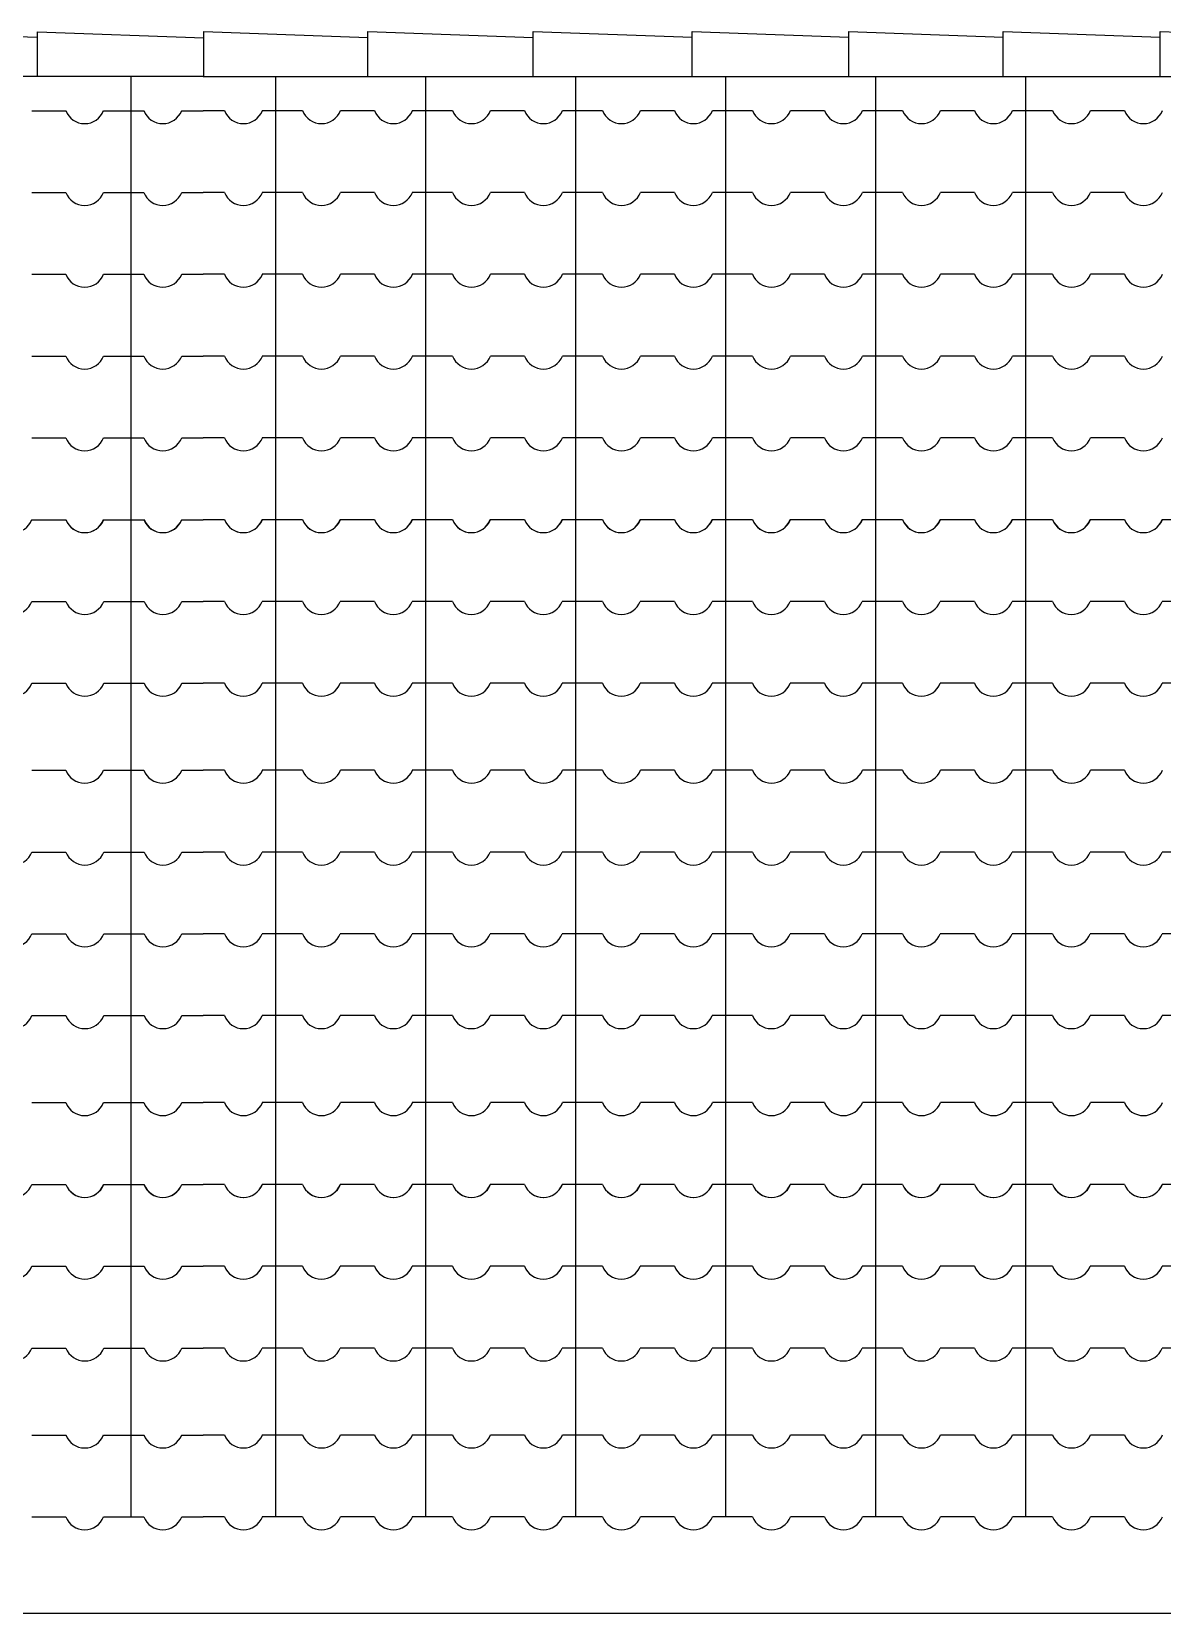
# Model space of a CAD drawing. Extents: x -29 to 75, y 16 to 65.
# Drawn here: x -11.683 to -10.025, y 55.45 to 57.77 of the extents above; entities that cross this region are included whole.
import ezdxf

# ---------------------------------------------------------------- set-up
doc = ezdxf.new("R2010")
doc.units = 0
doc.header["$MEASUREMENT"] = 0
for name, color, linetype in [('CORTE', 244, 'CONTINUOUS'), ('VISTAL', 30, 'CONTINUOUS'), ('VISTAP', 244, 'CONTINUOUS')]:
    doc.layers.add(name, color=color, linetype=linetype)

msp = doc.modelspace()

# ---------------------------------------------------------------- linework, layer by layer
at = {"layer": 'CORTE', "color": 1, "linetype": 'Continuous'}
for p, q in [((-11.5378, 57.7043), (-11.5378, 57.0544)), ((-11.3259, 57.7043), (-11.3259, 57.0544)), ((-11.1059, 57.7043), (-11.1059, 57.0544)), ((-10.8859, 57.7043), (-10.8859, 57.0544)), ((-10.6659, 57.7043), (-10.6659, 57.0544)), ((-10.4459, 57.7043), (-10.4459, 57.0544)), ((-10.2259, 57.7043), (-10.2259, 57.0544)), ((-11.6833, 57.6544), (-11.6332, 57.6544)), ((-11.5778, 57.6544), (-11.538, 57.6544)), ((-11.538, 57.6544), (-11.5187, 57.6544)), ((-11.4633, 57.6544), (-11.4318, 57.6544)), ((-11.4004, 57.6544), (-11.4318, 57.6544)), ((-11.3257, 57.6544), (-11.345, 57.6544)), ((-11.2859, 57.6544), (-11.3257, 57.6544)), ((-11.1804, 57.6544), (-11.2305, 57.6544)), ((-11.1057, 57.6544), (-11.125, 57.6544)), ((-11.0659, 57.6544), (-11.1057, 57.6544)), ((-10.9604, 57.6544), (-11.0105, 57.6544)), ((-10.8857, 57.6544), (-10.905, 57.6544)), ((-10.8459, 57.6544), (-10.8857, 57.6544)), ((-10.7404, 57.6544), (-10.7905, 57.6544)), ((-10.6657, 57.6544), (-10.685, 57.6544)), ((-10.6259, 57.6544), (-10.6657, 57.6544)), ((-10.5204, 57.6544), (-10.5705, 57.6544)), ((-10.4457, 57.6544), (-10.465, 57.6544)), ((-10.4457, 57.6544), (-10.465, 57.6544)), ((-10.4059, 57.6544), (-10.4457, 57.6544)), ((-10.4059, 57.6544), (-10.4457, 57.6544)), ((-10.3004, 57.6544), (-10.3505, 57.6544)), ((-10.2257, 57.6544), (-10.245, 57.6544)), ((-10.1859, 57.6544), (-10.2257, 57.6544)), ((-10.0804, 57.6544), (-10.1305, 57.6544)), ((-11.6833, 57.5344), (-11.6332, 57.5344)), ((-11.5778, 57.5344), (-11.538, 57.5344)), ((-11.538, 57.5344), (-11.5187, 57.5344)), ((-11.4633, 57.5344), (-11.4318, 57.5344)), ((-11.4004, 57.5344), (-11.4318, 57.5344)), ((-11.3257, 57.5344), (-11.345, 57.5344)), ((-11.2859, 57.5344), (-11.3257, 57.5344)), ((-11.1804, 57.5344), (-11.2305, 57.5344)), ((-11.1057, 57.5344), (-11.125, 57.5344)), ((-11.0659, 57.5344), (-11.1057, 57.5344)), ((-10.9604, 57.5344), (-11.0105, 57.5344)), ((-10.8857, 57.5344), (-10.905, 57.5344)), ((-10.8459, 57.5344), (-10.8857, 57.5344)), ((-10.7404, 57.5344), (-10.7905, 57.5344)), ((-10.6657, 57.5344), (-10.685, 57.5344)), ((-10.6259, 57.5344), (-10.6657, 57.5344)), ((-10.5204, 57.5344), (-10.5705, 57.5344)), ((-10.4457, 57.5344), (-10.465, 57.5344)), ((-10.4457, 57.5344), (-10.465, 57.5344)), ((-10.4059, 57.5344), (-10.4457, 57.5344)), ((-10.4059, 57.5344), (-10.4457, 57.5344)), ((-10.3004, 57.5344), (-10.3505, 57.5344)), ((-10.2257, 57.5344), (-10.245, 57.5344)), ((-10.1859, 57.5344), (-10.2257, 57.5344)), ((-10.0804, 57.5344), (-10.1305, 57.5344)), ((-11.6833, 57.4144), (-11.6332, 57.4144)), ((-11.5778, 57.4144), (-11.538, 57.4144)), ((-11.538, 57.4144), (-11.5187, 57.4144)), ((-11.4633, 57.4144), (-11.4318, 57.4144)), ((-11.4004, 57.4144), (-11.4318, 57.4144)), ((-11.3257, 57.4144), (-11.345, 57.4144)), ((-11.2859, 57.4144), (-11.3257, 57.4144)), ((-11.1804, 57.4144), (-11.2305, 57.4144)), ((-11.1057, 57.4144), (-11.125, 57.4144)), ((-11.0659, 57.4144), (-11.1057, 57.4144)), ((-10.9604, 57.4144), (-11.0105, 57.4144)), ((-10.8857, 57.4144), (-10.905, 57.4144)), ((-10.8459, 57.4144), (-10.8857, 57.4144)), ((-10.7404, 57.4144), (-10.7905, 57.4144)), ((-10.6657, 57.4144), (-10.685, 57.4144)), ((-10.6259, 57.4144), (-10.6657, 57.4144)), ((-10.5204, 57.4144), (-10.5705, 57.4144)), ((-10.4457, 57.4144), (-10.465, 57.4144)), ((-10.4457, 57.4144), (-10.465, 57.4144)), ((-10.4059, 57.4144), (-10.4457, 57.4144)), ((-10.4059, 57.4144), (-10.4457, 57.4144)), ((-10.3004, 57.4144), (-10.3505, 57.4144)), ((-10.2257, 57.4144), (-10.245, 57.4144)), ((-10.1859, 57.4144), (-10.2257, 57.4144)), ((-10.0804, 57.4144), (-10.1305, 57.4144)), ((-11.6833, 57.2944), (-11.6332, 57.2944)), ((-11.5778, 57.2944), (-11.538, 57.2944)), ((-11.538, 57.2944), (-11.5187, 57.2944)), ((-11.4633, 57.2944), (-11.4318, 57.2944)), ((-11.4004, 57.2944), (-11.4318, 57.2944)), ((-11.3257, 57.2944), (-11.345, 57.2944)), ((-11.2859, 57.2944), (-11.3257, 57.2944)), ((-11.1804, 57.2944), (-11.2305, 57.2944)), ((-11.1057, 57.2944), (-11.125, 57.2944)), ((-11.0659, 57.2944), (-11.1057, 57.2944)), ((-10.9604, 57.2944), (-11.0105, 57.2944)), ((-10.8857, 57.2944), (-10.905, 57.2944)), ((-10.8459, 57.2944), (-10.8857, 57.2944)), ((-10.7404, 57.2944), (-10.7905, 57.2944)), ((-10.6657, 57.2944), (-10.685, 57.2944)), ((-10.6259, 57.2944), (-10.6657, 57.2944)), ((-10.5204, 57.2944), (-10.5705, 57.2944)), ((-10.4457, 57.2944), (-10.465, 57.2944)), ((-10.4457, 57.2944), (-10.465, 57.2944)), ((-10.4059, 57.2944), (-10.4457, 57.2944)), ((-10.4059, 57.2944), (-10.4457, 57.2944)), ((-10.3004, 57.2944), (-10.3505, 57.2944)), ((-10.2257, 57.2944), (-10.245, 57.2944)), ((-10.1859, 57.2944), (-10.2257, 57.2944)), ((-10.0804, 57.2944), (-10.1305, 57.2944)), ((-11.6833, 57.1744), (-11.6332, 57.1744)), ((-11.5778, 57.1744), (-11.538, 57.1744)), ((-11.538, 57.1744), (-11.5187, 57.1744)), ((-11.4633, 57.1744), (-11.4318, 57.1744)), ((-11.4004, 57.1744), (-11.4318, 57.1744)), ((-11.3257, 57.1744), (-11.345, 57.1744)), ((-11.2859, 57.1744), (-11.3257, 57.1744)), ((-11.1804, 57.1744), (-11.2305, 57.1744)), ((-11.1057, 57.1744), (-11.125, 57.1744)), ((-11.0659, 57.1744), (-11.1057, 57.1744)), ((-10.9604, 57.1744), (-11.0105, 57.1744)), ((-10.8857, 57.1744), (-10.905, 57.1744)), ((-10.8459, 57.1744), (-10.8857, 57.1744)), ((-10.7404, 57.1744), (-10.7905, 57.1744)), ((-10.6657, 57.1744), (-10.685, 57.1744)), ((-10.6259, 57.1744), (-10.6657, 57.1744)), ((-10.5204, 57.1744), (-10.5705, 57.1744)), ((-10.4457, 57.1744), (-10.465, 57.1744)), ((-10.4457, 57.1744), (-10.465, 57.1744)), ((-10.4059, 57.1744), (-10.4457, 57.1744)), ((-10.4059, 57.1744), (-10.4457, 57.1744)), ((-10.3004, 57.1744), (-10.3505, 57.1744)), ((-10.2257, 57.1744), (-10.245, 57.1744)), ((-10.1859, 57.1744), (-10.2257, 57.1744)), ((-10.0804, 57.1744), (-10.1305, 57.1744)), ((-11.6833, 57.0544), (-11.6332, 57.0544)), ((-11.6831, 57.0544), (-11.633, 57.0544)), ((-11.5778, 57.0544), (-11.538, 57.0544)), ((-11.5776, 57.0544), (-11.5378, 57.0544)), ((-11.538, 57.0544), (-11.5187, 57.0544)), ((-11.5378, 57.0544), (-11.5378, 56.5668)), ((-11.5378, 57.0544), (-11.5185, 57.0544)), ((-11.4633, 57.0544), (-11.4318, 57.0544)), ((-11.4631, 57.0544), (-11.4318, 57.0544)), ((-11.4005, 57.0544), (-11.4318, 57.0544)), ((-11.4004, 57.0544), (-11.4318, 57.0544)), ((-11.3259, 57.0544), (-11.3452, 57.0544)), ((-11.3257, 57.0544), (-11.345, 57.0544)), ((-11.2861, 57.0544), (-11.3259, 57.0544)), ((-11.3259, 57.0544), (-11.3259, 56.5668)), ((-11.2859, 57.0544), (-11.3257, 57.0544)), ((-11.1805, 57.0544), (-11.2307, 57.0544)), ((-11.1804, 57.0544), (-11.2305, 57.0544)), ((-11.1059, 57.0544), (-11.1252, 57.0544)), ((-11.1057, 57.0544), (-11.125, 57.0544)), ((-11.0661, 57.0544), (-11.1059, 57.0544)), ((-11.1059, 57.0544), (-11.1059, 56.5668)), ((-11.0659, 57.0544), (-11.1057, 57.0544)), ((-10.9605, 57.0544), (-11.0107, 57.0544)), ((-10.9604, 57.0544), (-11.0105, 57.0544)), ((-10.8859, 57.0544), (-10.9052, 57.0544)), ((-10.8857, 57.0544), (-10.905, 57.0544)), ((-10.8461, 57.0544), (-10.8859, 57.0544)), ((-10.8859, 57.0544), (-10.8859, 56.5668)), ((-10.8459, 57.0544), (-10.8857, 57.0544)), ((-10.7405, 57.0544), (-10.7907, 57.0544)), ((-10.7404, 57.0544), (-10.7905, 57.0544)), ((-10.6659, 57.0544), (-10.6852, 57.0544)), ((-10.6657, 57.0544), (-10.685, 57.0544)), ((-10.6261, 57.0544), (-10.6659, 57.0544)), ((-10.6659, 57.0544), (-10.6659, 56.5668)), ((-10.6259, 57.0544), (-10.6657, 57.0544)), ((-10.5205, 57.0544), (-10.5707, 57.0544)), ((-10.5204, 57.0544), (-10.5705, 57.0544)), ((-10.4459, 57.0544), (-10.4652, 57.0544)), ((-10.4459, 57.0544), (-10.4652, 57.0544)), ((-10.4457, 57.0544), (-10.465, 57.0544)), ((-10.4457, 57.0544), (-10.465, 57.0544)), ((-10.4061, 57.0544), (-10.4459, 57.0544)), ((-10.4061, 57.0544), (-10.4459, 57.0544)), ((-10.4459, 57.0544), (-10.4459, 56.5668)), ((-10.4459, 57.0544), (-10.4459, 56.5668)), ((-10.4059, 57.0544), (-10.4457, 57.0544)), ((-10.4059, 57.0544), (-10.4457, 57.0544)), ((-10.3005, 57.0544), (-10.3507, 57.0544)), ((-10.3004, 57.0544), (-10.3505, 57.0544)), ((-10.2259, 57.0544), (-10.2452, 57.0544)), ((-10.2257, 57.0544), (-10.245, 57.0544)), ((-10.1861, 57.0544), (-10.2259, 57.0544)), ((-10.2259, 57.0544), (-10.2259, 56.5668)), ((-10.1859, 57.0544), (-10.2257, 57.0544)), ((-10.0805, 57.0544), (-10.1307, 57.0544)), ((-10.0804, 57.0544), (-10.1305, 57.0544)), ((-10.0059, 57.0544), (-10.0252, 57.0544)), ((-11.6831, 56.9344), (-11.633, 56.9344)), ((-11.5776, 56.9344), (-11.5378, 56.9344)), ((-11.5378, 56.9344), (-11.5185, 56.9344)), ((-11.4631, 56.9344), (-11.4318, 56.9344)), ((-11.4005, 56.9344), (-11.4318, 56.9344)), ((-11.3259, 56.9344), (-11.3452, 56.9344)), ((-11.2861, 56.9344), (-11.3259, 56.9344)), ((-11.1805, 56.9344), (-11.2307, 56.9344)), ((-11.1059, 56.9344), (-11.1252, 56.9344)), ((-11.0661, 56.9344), (-11.1059, 56.9344)), ((-10.9605, 56.9344), (-11.0107, 56.9344)), ((-10.8859, 56.9344), (-10.9052, 56.9344)), ((-10.8461, 56.9344), (-10.8859, 56.9344)), ((-10.7405, 56.9344), (-10.7907, 56.9344)), ((-10.6659, 56.9344), (-10.6852, 56.9344)), ((-10.6261, 56.9344), (-10.6659, 56.9344)), ((-10.5205, 56.9344), (-10.5707, 56.9344)), ((-10.4459, 56.9344), (-10.4652, 56.9344)), ((-10.4459, 56.9344), (-10.4652, 56.9344)), ((-10.4061, 56.9344), (-10.4459, 56.9344)), ((-10.4061, 56.9344), (-10.4459, 56.9344)), ((-10.3005, 56.9344), (-10.3507, 56.9344)), ((-10.2259, 56.9344), (-10.2452, 56.9344)), ((-10.1861, 56.9344), (-10.2259, 56.9344)), ((-10.0805, 56.9344), (-10.1307, 56.9344)), ((-10.0059, 56.9344), (-10.0252, 56.9344)), ((-11.6831, 56.8144), (-11.633, 56.8144)), ((-11.5776, 56.8144), (-11.5378, 56.8144)), ((-11.5378, 56.8144), (-11.5185, 56.8144)), ((-11.4631, 56.8144), (-11.4318, 56.8144)), ((-11.4005, 56.8144), (-11.4318, 56.8144)), ((-11.3259, 56.8144), (-11.3452, 56.8144)), ((-11.2861, 56.8144), (-11.3259, 56.8144)), ((-11.1805, 56.8144), (-11.2307, 56.8144)), ((-11.1059, 56.8144), (-11.1252, 56.8144)), ((-11.0661, 56.8144), (-11.1059, 56.8144)), ((-10.9605, 56.8144), (-11.0107, 56.8144)), ((-10.8859, 56.8144), (-10.9052, 56.8144)), ((-10.8461, 56.8144), (-10.8859, 56.8144)), ((-10.7405, 56.8144), (-10.7907, 56.8144)), ((-10.6659, 56.8144), (-10.6852, 56.8144)), ((-10.6261, 56.8144), (-10.6659, 56.8144)), ((-10.5205, 56.8144), (-10.5707, 56.8144)), ((-10.4459, 56.8144), (-10.4652, 56.8144)), ((-10.4459, 56.8144), (-10.4652, 56.8144)), ((-10.4061, 56.8144), (-10.4459, 56.8144)), ((-10.4061, 56.8144), (-10.4459, 56.8144)), ((-10.3005, 56.8144), (-10.3507, 56.8144)), ((-10.2259, 56.8144), (-10.2452, 56.8144)), ((-10.1861, 56.8144), (-10.2259, 56.8144)), ((-10.0805, 56.8144), (-10.1307, 56.8144)), ((-10.0059, 56.8144), (-10.0252, 56.8144)), ((-11.1059, 56.7987), (-11.1059, 56.0792)), ((-10.8859, 56.8004), (-10.8859, 56.0792)), ((-11.5378, 56.6887), (-11.5378, 56.0792)), ((-11.3259, 56.6887), (-11.3259, 56.0792)), ((-10.6659, 56.6923), (-10.6659, 56.0792)), ((-10.2259, 56.6923), (-10.2259, 56.0792)), ((-11.6833, 56.6868), (-11.6332, 56.6868)), ((-11.5778, 56.6868), (-11.538, 56.6868)), ((-11.538, 56.6868), (-11.5187, 56.6868)), ((-11.4633, 56.6868), (-11.4318, 56.6868)), ((-11.4004, 56.6868), (-11.4318, 56.6868)), ((-11.3257, 56.6868), (-11.345, 56.6868)), ((-11.2859, 56.6868), (-11.3257, 56.6868)), ((-11.1804, 56.6868), (-11.2305, 56.6868)), ((-11.1057, 56.6868), (-11.125, 56.6868)), ((-11.0659, 56.6868), (-11.1057, 56.6868)), ((-10.9604, 56.6868), (-11.0105, 56.6868)), ((-10.8857, 56.6868), (-10.905, 56.6868)), ((-10.8459, 56.6868), (-10.8857, 56.6868)), ((-10.7404, 56.6868), (-10.7905, 56.6868)), ((-10.6657, 56.6868), (-10.685, 56.6868)), ((-10.6259, 56.6868), (-10.6657, 56.6868)), ((-10.5204, 56.6868), (-10.5705, 56.6868)), ((-10.4457, 56.6868), (-10.465, 56.6868)), ((-10.4457, 56.6868), (-10.465, 56.6868)), ((-10.4059, 56.6868), (-10.4457, 56.6868)), ((-10.4059, 56.6868), (-10.4457, 56.6868)), ((-10.3004, 56.6868), (-10.3505, 56.6868)), ((-10.2257, 56.6868), (-10.245, 56.6868)), ((-10.1859, 56.6868), (-10.2257, 56.6868)), ((-10.0804, 56.6868), (-10.1305, 56.6868)), ((-10.4459, 56.5841), (-10.4459, 56.0792)), ((-11.6831, 56.5668), (-11.633, 56.5668)), ((-11.6831, 56.5668), (-11.633, 56.5668)), ((-11.5776, 56.5668), (-11.5378, 56.5668)), ((-11.5776, 56.5668), (-11.5378, 56.5668)), ((-11.5378, 56.5668), (-11.5185, 56.5668)), ((-11.5378, 56.5668), (-11.5185, 56.5668)), ((-11.4631, 56.5668), (-11.4318, 56.5668)), ((-11.4631, 56.5668), (-11.4318, 56.5668)), ((-11.4005, 56.5668), (-11.4318, 56.5668)), ((-11.4005, 56.5668), (-11.4318, 56.5668)), ((-11.3259, 56.5668), (-11.3452, 56.5668)), ((-11.3259, 56.5668), (-11.3452, 56.5668)), ((-11.2861, 56.5668), (-11.3259, 56.5668)), ((-11.2861, 56.5668), (-11.3259, 56.5668)), ((-11.1805, 56.5668), (-11.2307, 56.5668)), ((-11.1805, 56.5668), (-11.2307, 56.5668)), ((-11.1059, 56.5668), (-11.1252, 56.5668)), ((-11.1059, 56.5668), (-11.1252, 56.5668)), ((-11.0661, 56.5668), (-11.1059, 56.5668)), ((-11.0661, 56.5668), (-11.1059, 56.5668)), ((-10.9605, 56.5668), (-11.0107, 56.5668)), ((-10.9605, 56.5668), (-11.0107, 56.5668)), ((-10.8859, 56.5668), (-10.9052, 56.5668)), ((-10.8859, 56.5668), (-10.9052, 56.5668)), ((-10.8461, 56.5668), (-10.8859, 56.5668)), ((-10.8461, 56.5668), (-10.8859, 56.5668)), ((-10.7405, 56.5668), (-10.7907, 56.5668)), ((-10.7405, 56.5668), (-10.7907, 56.5668)), ((-10.6659, 56.5668), (-10.6852, 56.5668)), ((-10.6659, 56.5668), (-10.6852, 56.5668)), ((-10.6261, 56.5668), (-10.6659, 56.5668)), ((-10.6261, 56.5668), (-10.6659, 56.5668)), ((-10.5205, 56.5668), (-10.5707, 56.5668)), ((-10.5205, 56.5668), (-10.5707, 56.5668)), ((-10.4459, 56.5668), (-10.4652, 56.5668)), ((-10.4459, 56.5668), (-10.4652, 56.5668)), ((-10.4459, 56.5668), (-10.4652, 56.5668)), ((-10.4459, 56.5668), (-10.4652, 56.5668)), ((-10.4061, 56.5668), (-10.4459, 56.5668)), ((-10.4061, 56.5668), (-10.4459, 56.5668)), ((-10.4061, 56.5668), (-10.4459, 56.5668)), ((-10.4061, 56.5668), (-10.4459, 56.5668)), ((-10.3005, 56.5668), (-10.3507, 56.5668)), ((-10.3005, 56.5668), (-10.3507, 56.5668)), ((-10.2259, 56.5668), (-10.2452, 56.5668)), ((-10.2259, 56.5668), (-10.2452, 56.5668)), ((-10.1861, 56.5668), (-10.2259, 56.5668)), ((-10.1861, 56.5668), (-10.2259, 56.5668)), ((-10.0805, 56.5668), (-10.1307, 56.5668)), ((-10.0805, 56.5668), (-10.1307, 56.5668)), ((-10.0059, 56.5668), (-10.0252, 56.5668)), ((-10.0059, 56.5668), (-10.0252, 56.5668)), ((-11.6831, 56.4468), (-11.633, 56.4468)), ((-11.5776, 56.4468), (-11.5378, 56.4468)), ((-11.5378, 56.4468), (-11.5185, 56.4468)), ((-11.4631, 56.4468), (-11.4318, 56.4468)), ((-11.4005, 56.4468), (-11.4318, 56.4468)), ((-11.3259, 56.4468), (-11.3452, 56.4468)), ((-11.2861, 56.4468), (-11.3259, 56.4468)), ((-11.1805, 56.4468), (-11.2307, 56.4468)), ((-11.1059, 56.4468), (-11.1252, 56.4468)), ((-11.0661, 56.4468), (-11.1059, 56.4468)), ((-10.9605, 56.4468), (-11.0107, 56.4468)), ((-10.8859, 56.4468), (-10.9052, 56.4468)), ((-10.8461, 56.4468), (-10.8859, 56.4468)), ((-10.7405, 56.4468), (-10.7907, 56.4468)), ((-10.6659, 56.4468), (-10.6852, 56.4468)), ((-10.6261, 56.4468), (-10.6659, 56.4468)), ((-10.5205, 56.4468), (-10.5707, 56.4468)), ((-10.4459, 56.4468), (-10.4652, 56.4468)), ((-10.4459, 56.4468), (-10.4652, 56.4468)), ((-10.4061, 56.4468), (-10.4459, 56.4468)), ((-10.4061, 56.4468), (-10.4459, 56.4468)), ((-10.3005, 56.4468), (-10.3507, 56.4468)), ((-10.2259, 56.4468), (-10.2452, 56.4468)), ((-10.1861, 56.4468), (-10.2259, 56.4468)), ((-10.0805, 56.4468), (-10.1307, 56.4468)), ((-10.0059, 56.4468), (-10.0252, 56.4468)), ((-11.6831, 56.3268), (-11.633, 56.3268)), ((-11.5776, 56.3268), (-11.5378, 56.3268)), ((-11.5378, 56.3268), (-11.5185, 56.3268)), ((-11.4631, 56.3268), (-11.4318, 56.3268)), ((-11.4005, 56.3268), (-11.4318, 56.3268)), ((-11.3259, 56.3268), (-11.3452, 56.3268)), ((-11.2861, 56.3268), (-11.3259, 56.3268)), ((-11.1805, 56.3268), (-11.2307, 56.3268)), ((-11.1059, 56.3268), (-11.1252, 56.3268)), ((-11.0661, 56.3268), (-11.1059, 56.3268)), ((-10.9605, 56.3268), (-11.0107, 56.3268)), ((-10.8859, 56.3268), (-10.9052, 56.3268)), ((-10.8461, 56.3268), (-10.8859, 56.3268)), ((-10.7405, 56.3268), (-10.7907, 56.3268)), ((-10.6659, 56.3268), (-10.6852, 56.3268)), ((-10.6261, 56.3268), (-10.6659, 56.3268)), ((-10.5205, 56.3268), (-10.5707, 56.3268)), ((-10.4459, 56.3268), (-10.4652, 56.3268)), ((-10.4459, 56.3268), (-10.4652, 56.3268)), ((-10.4061, 56.3268), (-10.4459, 56.3268)), ((-10.4061, 56.3268), (-10.4459, 56.3268)), ((-10.3005, 56.3268), (-10.3507, 56.3268)), ((-10.2259, 56.3268), (-10.2452, 56.3268)), ((-10.1861, 56.3268), (-10.2259, 56.3268)), ((-10.0805, 56.3268), (-10.1307, 56.3268)), ((-10.0059, 56.3268), (-10.0252, 56.3268)), ((-11.6833, 56.1992), (-11.6332, 56.1992)), ((-11.5778, 56.1992), (-11.538, 56.1992)), ((-11.538, 56.1992), (-11.5187, 56.1992)), ((-11.4633, 56.1992), (-11.4318, 56.1992)), ((-11.4004, 56.1992), (-11.4318, 56.1992)), ((-11.3257, 56.1992), (-11.345, 56.1992)), ((-11.2859, 56.1992), (-11.3257, 56.1992)), ((-11.1804, 56.1992), (-11.2305, 56.1992)), ((-11.1057, 56.1992), (-11.125, 56.1992)), ((-11.0659, 56.1992), (-11.1057, 56.1992)), ((-10.9604, 56.1992), (-11.0105, 56.1992)), ((-10.8857, 56.1992), (-10.905, 56.1992)), ((-10.8459, 56.1992), (-10.8857, 56.1992)), ((-10.7404, 56.1992), (-10.7905, 56.1992)), ((-10.6657, 56.1992), (-10.685, 56.1992)), ((-10.6259, 56.1992), (-10.6657, 56.1992)), ((-10.5204, 56.1992), (-10.5705, 56.1992)), ((-10.4457, 56.1992), (-10.465, 56.1992)), ((-10.4457, 56.1992), (-10.465, 56.1992)), ((-10.4059, 56.1992), (-10.4457, 56.1992)), ((-10.4059, 56.1992), (-10.4457, 56.1992)), ((-10.3004, 56.1992), (-10.3505, 56.1992)), ((-10.2257, 56.1992), (-10.245, 56.1992)), ((-10.1859, 56.1992), (-10.2257, 56.1992)), ((-10.0804, 56.1992), (-10.1305, 56.1992)), ((-11.6833, 56.0792), (-11.6332, 56.0792)), ((-11.6831, 56.0792), (-11.633, 56.0792)), ((-11.5778, 56.0792), (-11.538, 56.0792)), ((-11.5776, 56.0792), (-11.5378, 56.0792)), ((-11.538, 56.0792), (-11.5187, 56.0792)), ((-11.5378, 56.0792), (-11.5185, 56.0792)), ((-11.5378, 56.0792), (-11.5378, 55.5916)), ((-11.4633, 56.0792), (-11.4318, 56.0792)), ((-11.4631, 56.0792), (-11.4318, 56.0792)), ((-11.4004, 56.0792), (-11.4318, 56.0792)), ((-11.4005, 56.0792), (-11.4318, 56.0792)), ((-11.3259, 56.0792), (-11.3452, 56.0792)), ((-11.3257, 56.0792), (-11.345, 56.0792)), ((-11.2861, 56.0792), (-11.3259, 56.0792)), ((-11.3259, 56.0792), (-11.3259, 55.5916)), ((-11.2859, 56.0792), (-11.3257, 56.0792)), ((-11.1805, 56.0792), (-11.2307, 56.0792)), ((-11.1804, 56.0792), (-11.2305, 56.0792)), ((-11.1059, 56.0792), (-11.1252, 56.0792)), ((-11.1057, 56.0792), (-11.125, 56.0792)), ((-11.0661, 56.0792), (-11.1059, 56.0792)), ((-11.1059, 56.0792), (-11.1059, 55.5916)), ((-11.0659, 56.0792), (-11.1057, 56.0792)), ((-10.9605, 56.0792), (-11.0107, 56.0792)), ((-10.9604, 56.0792), (-11.0105, 56.0792)), ((-10.8859, 56.0792), (-10.9052, 56.0792)), ((-10.8857, 56.0792), (-10.905, 56.0792)), ((-10.8461, 56.0792), (-10.8859, 56.0792)), ((-10.8859, 56.0792), (-10.8859, 55.5916)), ((-10.8459, 56.0792), (-10.8857, 56.0792)), ((-10.7405, 56.0792), (-10.7907, 56.0792)), ((-10.7404, 56.0792), (-10.7905, 56.0792)), ((-10.6659, 56.0792), (-10.6852, 56.0792)), ((-10.6657, 56.0792), (-10.685, 56.0792)), ((-10.6261, 56.0792), (-10.6659, 56.0792)), ((-10.6659, 56.0792), (-10.6659, 55.5916)), ((-10.6259, 56.0792), (-10.6657, 56.0792)), ((-10.5205, 56.0792), (-10.5707, 56.0792)), ((-10.5204, 56.0792), (-10.5705, 56.0792)), ((-10.4459, 56.0792), (-10.4652, 56.0792)), ((-10.4459, 56.0792), (-10.4652, 56.0792)), ((-10.4457, 56.0792), (-10.465, 56.0792)), ((-10.4457, 56.0792), (-10.465, 56.0792)), ((-10.4061, 56.0792), (-10.4459, 56.0792)), ((-10.4061, 56.0792), (-10.4459, 56.0792)), ((-10.4459, 56.0792), (-10.4459, 55.5916)), ((-10.4459, 56.0792), (-10.4459, 55.5916)), ((-10.4059, 56.0792), (-10.4457, 56.0792)), ((-10.4059, 56.0792), (-10.4457, 56.0792)), ((-10.3005, 56.0792), (-10.3507, 56.0792)), ((-10.3004, 56.0792), (-10.3505, 56.0792)), ((-10.2259, 56.0792), (-10.2452, 56.0792)), ((-10.2257, 56.0792), (-10.245, 56.0792)), ((-10.1861, 56.0792), (-10.2259, 56.0792)), ((-10.2259, 56.0792), (-10.2259, 55.5916)), ((-10.1859, 56.0792), (-10.2257, 56.0792)), ((-10.0805, 56.0792), (-10.1307, 56.0792)), ((-10.0804, 56.0792), (-10.1305, 56.0792)), ((-10.0059, 56.0792), (-10.0252, 56.0792)), ((-11.6831, 55.9592), (-11.633, 55.9592)), ((-11.5776, 55.9592), (-11.5378, 55.9592)), ((-11.5378, 55.9592), (-11.5185, 55.9592)), ((-11.4631, 55.9592), (-11.4318, 55.9592)), ((-11.4005, 55.9592), (-11.4318, 55.9592)), ((-11.3259, 55.9592), (-11.3452, 55.9592)), ((-11.2861, 55.9592), (-11.3259, 55.9592)), ((-11.1805, 55.9592), (-11.2307, 55.9592)), ((-11.1059, 55.9592), (-11.1252, 55.9592)), ((-11.0661, 55.9592), (-11.1059, 55.9592)), ((-10.9605, 55.9592), (-11.0107, 55.9592)), ((-10.8859, 55.9592), (-10.9052, 55.9592)), ((-10.8461, 55.9592), (-10.8859, 55.9592)), ((-10.7405, 55.9592), (-10.7907, 55.9592)), ((-10.6659, 55.9592), (-10.6852, 55.9592)), ((-10.6261, 55.9592), (-10.6659, 55.9592)), ((-10.5205, 55.9592), (-10.5707, 55.9592)), ((-10.4459, 55.9592), (-10.4652, 55.9592)), ((-10.4459, 55.9592), (-10.4652, 55.9592)), ((-10.4061, 55.9592), (-10.4459, 55.9592)), ((-10.4061, 55.9592), (-10.4459, 55.9592)), ((-10.3005, 55.9592), (-10.3507, 55.9592)), ((-10.2259, 55.9592), (-10.2452, 55.9592)), ((-10.1861, 55.9592), (-10.2259, 55.9592)), ((-10.0805, 55.9592), (-10.1307, 55.9592)), ((-10.0059, 55.9592), (-10.0252, 55.9592)), ((-11.6831, 55.8392), (-11.633, 55.8392)), ((-11.5776, 55.8392), (-11.5378, 55.8392)), ((-11.5378, 55.8392), (-11.5185, 55.8392)), ((-11.4631, 55.8392), (-11.4318, 55.8392)), ((-11.4005, 55.8392), (-11.4318, 55.8392)), ((-11.3259, 55.8392), (-11.3452, 55.8392)), ((-11.2861, 55.8392), (-11.3259, 55.8392)), ((-11.1805, 55.8392), (-11.2307, 55.8392)), ((-11.1059, 55.8392), (-11.1252, 55.8392)), ((-11.0661, 55.8392), (-11.1059, 55.8392)), ((-10.9605, 55.8392), (-11.0107, 55.8392)), ((-10.8859, 55.8392), (-10.9052, 55.8392)), ((-10.8461, 55.8392), (-10.8859, 55.8392)), ((-10.7405, 55.8392), (-10.7907, 55.8392)), ((-10.6659, 55.8392), (-10.6852, 55.8392)), ((-10.6261, 55.8392), (-10.6659, 55.8392)), ((-10.5205, 55.8392), (-10.5707, 55.8392)), ((-10.4459, 55.8392), (-10.4652, 55.8392)), ((-10.4459, 55.8392), (-10.4652, 55.8392)), ((-10.4061, 55.8392), (-10.4459, 55.8392)), ((-10.4061, 55.8392), (-10.4459, 55.8392)), ((-10.3005, 55.8392), (-10.3507, 55.8392)), ((-10.2259, 55.8392), (-10.2452, 55.8392)), ((-10.1861, 55.8392), (-10.2259, 55.8392)), ((-10.0805, 55.8392), (-10.1307, 55.8392)), ((-10.0059, 55.8392), (-10.0252, 55.8392)), ((-11.6833, 55.7116), (-11.6332, 55.7116)), ((-11.5778, 55.7116), (-11.538, 55.7116)), ((-11.538, 55.7116), (-11.5187, 55.7116)), ((-11.4633, 55.7116), (-11.4318, 55.7116)), ((-11.4004, 55.7116), (-11.4318, 55.7116)), ((-11.3257, 55.7116), (-11.345, 55.7116)), ((-11.2859, 55.7116), (-11.3257, 55.7116)), ((-11.1804, 55.7116), (-11.2305, 55.7116)), ((-11.1057, 55.7116), (-11.125, 55.7116)), ((-11.0659, 55.7116), (-11.1057, 55.7116)), ((-10.9604, 55.7116), (-11.0105, 55.7116)), ((-10.8857, 55.7116), (-10.905, 55.7116)), ((-10.8459, 55.7116), (-10.8857, 55.7116)), ((-10.7404, 55.7116), (-10.7905, 55.7116)), ((-10.6657, 55.7116), (-10.685, 55.7116)), ((-10.6259, 55.7116), (-10.6657, 55.7116)), ((-10.5204, 55.7116), (-10.5705, 55.7116)), ((-10.4457, 55.7116), (-10.465, 55.7116)), ((-10.4457, 55.7116), (-10.465, 55.7116)), ((-10.4059, 55.7116), (-10.4457, 55.7116)), ((-10.4059, 55.7116), (-10.4457, 55.7116)), ((-10.3004, 55.7116), (-10.3505, 55.7116)), ((-10.2257, 55.7116), (-10.245, 55.7116)), ((-10.1859, 55.7116), (-10.2257, 55.7116)), ((-10.0804, 55.7116), (-10.1305, 55.7116)), ((-11.6833, 55.5916), (-11.6332, 55.5916)), ((-11.5778, 55.5916), (-11.538, 55.5916)), ((-11.538, 55.5916), (-11.5187, 55.5916)), ((-11.4633, 55.5916), (-11.4318, 55.5916)), ((-11.4004, 55.5916), (-11.4318, 55.5916)), ((-11.3257, 55.5916), (-11.345, 55.5916)), ((-11.2859, 55.5916), (-11.3257, 55.5916)), ((-11.1804, 55.5916), (-11.2305, 55.5916)), ((-11.1057, 55.5916), (-11.125, 55.5916)), ((-11.0659, 55.5916), (-11.1057, 55.5916)), ((-10.9604, 55.5916), (-11.0105, 55.5916)), ((-10.8857, 55.5916), (-10.905, 55.5916)), ((-10.8459, 55.5916), (-10.8857, 55.5916)), ((-10.7404, 55.5916), (-10.7905, 55.5916)), ((-10.6657, 55.5916), (-10.685, 55.5916)), ((-10.6259, 55.5916), (-10.6657, 55.5916)), ((-10.5204, 55.5916), (-10.5705, 55.5916)), ((-10.4457, 55.5916), (-10.465, 55.5916)), ((-10.4457, 55.5916), (-10.465, 55.5916)), ((-10.4059, 55.5916), (-10.4457, 55.5916)), ((-10.4059, 55.5916), (-10.4457, 55.5916)), ((-10.3004, 55.5916), (-10.3505, 55.5916)), ((-10.2257, 55.5916), (-10.245, 55.5916)), ((-10.1859, 55.5916), (-10.2257, 55.5916)), ((-10.0804, 55.5916), (-10.1305, 55.5916))]:
    msp.add_line(p, q, dxfattribs=at)
for centre in [(-11.6055, 57.6651), (-11.491, 57.6651), (-11.3727, 57.6651), (-11.2582, 57.6651), (-11.1527, 57.6651), (-11.0382, 57.6651), (-10.9327, 57.6651), (-10.8182, 57.6651), (-10.7127, 57.6651), (-10.5982, 57.6651), (-10.4927, 57.6651), (-10.4927, 57.6651), (-10.3782, 57.6651), (-10.2727, 57.6651), (-10.1582, 57.6651), (-10.0527, 57.6651), (-11.6055, 57.5451), (-11.491, 57.5451), (-11.3727, 57.5451), (-11.2582, 57.5451), (-11.1527, 57.5451), (-11.0382, 57.5451), (-10.9327, 57.5451), (-10.8182, 57.5451), (-10.7127, 57.5451), (-10.5982, 57.5451), (-10.4927, 57.5451), (-10.4927, 57.5451), (-10.3782, 57.5451), (-10.2727, 57.5451), (-10.1582, 57.5451), (-10.0527, 57.5451), (-11.6055, 57.4251), (-11.491, 57.4251), (-11.3727, 57.4251), (-11.2582, 57.4251), (-11.1527, 57.4251), (-11.0382, 57.4251), (-10.9327, 57.4251), (-10.8182, 57.4251), (-10.7127, 57.4251), (-10.5982, 57.4251), (-10.4927, 57.4251), (-10.4927, 57.4251), (-10.3782, 57.4251), (-10.2727, 57.4251), (-10.1582, 57.4251), (-10.0527, 57.4251), (-11.6055, 57.3051), (-11.491, 57.3051), (-11.3727, 57.3051), (-11.2582, 57.3051), (-11.1527, 57.3051), (-11.0382, 57.3051), (-10.9327, 57.3051), (-10.8182, 57.3051), (-10.7127, 57.3051), (-10.5982, 57.3051), (-10.4927, 57.3051), (-10.4927, 57.3051), (-10.3782, 57.3051), (-10.2727, 57.3051), (-10.1582, 57.3051), (-10.0527, 57.3051), (-11.6055, 57.1851), (-11.491, 57.1851), (-11.3727, 57.1851), (-11.2582, 57.1851), (-11.1527, 57.1851), (-11.0382, 57.1851), (-10.9327, 57.1851), (-10.8182, 57.1851), (-10.7127, 57.1851), (-10.5982, 57.1851), (-10.4927, 57.1851), (-10.4927, 57.1851), (-10.3782, 57.1851), (-10.2727, 57.1851), (-10.1582, 57.1851), (-10.0527, 57.1851), (-11.7108, 57.0651), (-11.6055, 57.0651), (-11.6053, 57.0651), (-11.491, 57.0651), (-11.4908, 57.0651), (-11.3729, 57.0651), (-11.3727, 57.0651), (-11.2584, 57.0651), (-11.2582, 57.0651), (-11.1529, 57.0651), (-11.1527, 57.0651), (-11.0384, 57.0651), (-11.0382, 57.0651), (-10.9329, 57.0651), (-10.9327, 57.0651), (-10.8184, 57.0651), (-10.8182, 57.0651), (-10.7129, 57.0651), (-10.7127, 57.0651), (-10.5984, 57.0651), (-10.5982, 57.0651), (-10.4929, 57.0651), (-10.4929, 57.0651), (-10.4927, 57.0651), (-10.4927, 57.0651), (-10.3784, 57.0651), (-10.3782, 57.0651), (-10.2729, 57.0651), (-10.2727, 57.0651), (-10.1584, 57.0651), (-10.1582, 57.0651), (-10.0529, 57.0651), (-10.0527, 57.0651), (-11.7108, 56.9451), (-11.6053, 56.9451), (-11.4908, 56.9451), (-11.3729, 56.9451), (-11.2584, 56.9451), (-11.1529, 56.9451), (-11.0384, 56.9451), (-10.9329, 56.9451), (-10.8184, 56.9451), (-10.7129, 56.9451), (-10.5984, 56.9451), (-10.4929, 56.9451), (-10.4929, 56.9451), (-10.3784, 56.9451), (-10.2729, 56.9451), (-10.1584, 56.9451), (-10.0529, 56.9451), (-11.7108, 56.8251), (-11.6053, 56.8251), (-11.4908, 56.8251), (-11.3729, 56.8251), (-11.2584, 56.8251), (-11.1529, 56.8251), (-11.0384, 56.8251), (-10.9329, 56.8251), (-10.8184, 56.8251), (-10.7129, 56.8251), (-10.5984, 56.8251), (-10.4929, 56.8251), (-10.4929, 56.8251), (-10.3784, 56.8251), (-10.2729, 56.8251), (-10.1584, 56.8251), (-10.0529, 56.8251), (-11.6055, 56.6975), (-11.491, 56.6975), (-11.3727, 56.6975), (-11.2582, 56.6975), (-11.1527, 56.6975), (-11.0382, 56.6975), (-10.9327, 56.6975), (-10.8182, 56.6975), (-10.7127, 56.6975), (-10.5982, 56.6975), (-10.4927, 56.6975), (-10.4927, 56.6975), (-10.3782, 56.6975), (-10.2727, 56.6975), (-10.1582, 56.6975), (-10.0527, 56.6975), (-11.7108, 56.5775), (-11.7108, 56.5775), (-11.6053, 56.5775), (-11.6053, 56.5775), (-11.4908, 56.5775), (-11.4908, 56.5775), (-11.3729, 56.5775), (-11.3729, 56.5775), (-11.2584, 56.5775), (-11.2584, 56.5775), (-11.1529, 56.5775), (-11.1529, 56.5775), (-11.0384, 56.5775), (-11.0384, 56.5775), (-10.9329, 56.5775), (-10.9329, 56.5775), (-10.8184, 56.5775), (-10.8184, 56.5775), (-10.7129, 56.5775), (-10.7129, 56.5775), (-10.5984, 56.5775), (-10.5984, 56.5775), (-10.4929, 56.5775), (-10.4929, 56.5775), (-10.4929, 56.5775), (-10.4929, 56.5775), (-10.3784, 56.5775), (-10.3784, 56.5775), (-10.2729, 56.5775), (-10.2729, 56.5775), (-10.1584, 56.5775), (-10.1584, 56.5775), (-10.0529, 56.5775), (-10.0529, 56.5775), (-11.7108, 56.4575), (-11.6053, 56.4575), (-11.4908, 56.4575), (-11.3729, 56.4575), (-11.2584, 56.4575), (-11.1529, 56.4575), (-11.0384, 56.4575), (-10.9329, 56.4575), (-10.8184, 56.4575), (-10.7129, 56.4575), (-10.5984, 56.4575), (-10.4929, 56.4575), (-10.4929, 56.4575), (-10.3784, 56.4575), (-10.2729, 56.4575), (-10.1584, 56.4575), (-10.0529, 56.4575), (-11.7108, 56.3375), (-11.6053, 56.3375), (-11.4908, 56.3375), (-11.3729, 56.3375), (-11.2584, 56.3375), (-11.1529, 56.3375), (-11.0384, 56.3375), (-10.9329, 56.3375), (-10.8184, 56.3375), (-10.7129, 56.3375), (-10.5984, 56.3375), (-10.4929, 56.3375), (-10.4929, 56.3375), (-10.3784, 56.3375), (-10.2729, 56.3375), (-10.1584, 56.3375), (-10.0529, 56.3375), (-11.6055, 56.2099), (-11.491, 56.2099), (-11.3727, 56.2099), (-11.2582, 56.2099), (-11.1527, 56.2099), (-11.0382, 56.2099), (-10.9327, 56.2099), (-10.8182, 56.2099), (-10.7127, 56.2099), (-10.5982, 56.2099), (-10.4927, 56.2099), (-10.4927, 56.2099), (-10.3782, 56.2099), (-10.2727, 56.2099), (-10.1582, 56.2099), (-10.0527, 56.2099), (-11.7108, 56.0899), (-11.6055, 56.0899), (-11.6053, 56.0899), (-11.491, 56.0899), (-11.4908, 56.0899), (-11.3729, 56.0899), (-11.3727, 56.0899), (-11.2584, 56.0899), (-11.2582, 56.0899), (-11.1529, 56.0899), (-11.1527, 56.0899), (-11.0384, 56.0899), (-11.0382, 56.0899), (-10.9329, 56.0899), (-10.9327, 56.0899), (-10.8184, 56.0899), (-10.8182, 56.0899), (-10.7129, 56.0899), (-10.7127, 56.0899), (-10.5984, 56.0899), (-10.5982, 56.0899), (-10.4929, 56.0899), (-10.4929, 56.0899), (-10.4927, 56.0899), (-10.4927, 56.0899), (-10.3784, 56.0899), (-10.3782, 56.0899), (-10.2729, 56.0899), (-10.2727, 56.0899), (-10.1584, 56.0899), (-10.1582, 56.0899), (-10.0529, 56.0899), (-10.0527, 56.0899), (-11.7108, 55.9699), (-11.6053, 55.9699), (-11.4908, 55.9699), (-11.3729, 55.9699), (-11.2584, 55.9699), (-11.1529, 55.9699), (-11.0384, 55.9699), (-10.9329, 55.9699), (-10.8184, 55.9699), (-10.7129, 55.9699), (-10.5984, 55.9699), (-10.4929, 55.9699), (-10.4929, 55.9699), (-10.3784, 55.9699), (-10.2729, 55.9699), (-10.1584, 55.9699), (-10.0529, 55.9699), (-11.7108, 55.8499), (-11.6053, 55.8499), (-11.4908, 55.8499), (-11.3729, 55.8499), (-11.2584, 55.8499), (-11.1529, 55.8499), (-11.0384, 55.8499), (-10.9329, 55.8499), (-10.8184, 55.8499), (-10.7129, 55.8499), (-10.5984, 55.8499), (-10.4929, 55.8499), (-10.4929, 55.8499), (-10.3784, 55.8499), (-10.2729, 55.8499), (-10.1584, 55.8499), (-10.0529, 55.8499), (-11.6055, 55.7223), (-11.491, 55.7223), (-11.3727, 55.7223), (-11.2582, 55.7223), (-11.1527, 55.7223), (-11.0382, 55.7223), (-10.9327, 55.7223), (-10.8182, 55.7223), (-10.7127, 55.7223), (-10.5982, 55.7223), (-10.4927, 55.7223), (-10.4927, 55.7223), (-10.3782, 55.7223), (-10.2727, 55.7223), (-10.1582, 55.7223), (-10.0527, 55.7223), (-11.6055, 55.6023), (-11.491, 55.6023), (-11.3727, 55.6023), (-11.2582, 55.6023), (-11.1527, 55.6023), (-11.0382, 55.6023), (-10.9327, 55.6023), (-10.8182, 55.6023), (-10.7127, 55.6023), (-10.5982, 55.6023), (-10.4927, 55.6023), (-10.4927, 55.6023), (-10.3782, 55.6023), (-10.2727, 55.6023), (-10.1582, 55.6023), (-10.0527, 55.6023)]:
    msp.add_arc(centre, 0.0297, 201.0517, 338.9483, dxfattribs=at)
at = {"layer": 'VISTAL', "color": 1, "linetype": 'Continuous'}
msp.add_line((-8.2351, 55.45), (-16.3386, 55.45), dxfattribs=at)
at = {"layer": 'VISTAP', "color": 1, "linetype": 'Continuous'}
for p, q in [((-11.9011, 57.7702), (-11.6747, 57.762)), ((-11.6747, 57.7702), (-11.4309, 57.7614)), ((-11.6747, 57.7043), (-11.6747, 57.7702)), ((-11.4309, 57.7703), (-11.1902, 57.7617)), ((-11.4309, 57.7045), (-11.4309, 57.7703)), ((-11.1902, 57.7703), (-10.9478, 57.7616)), ((-11.1902, 57.7045), (-11.1902, 57.7703)), ((-10.9478, 57.7045), (-10.9478, 57.7703)), ((-10.9478, 57.7703), (-10.7148, 57.762)), ((-10.7148, 57.7703), (-10.4848, 57.7621)), ((-10.7148, 57.7045), (-10.7148, 57.7703)), ((-10.4848, 57.7045), (-10.4848, 57.7703)), ((-10.4848, 57.7703), (-10.2584, 57.7622)), ((-10.2584, 57.7045), (-10.2584, 57.7703)), ((-10.2584, 57.7703), (-10.0284, 57.7621)), ((-10.0284, 57.7703), (-9.7984, 57.7621)), ((-10.0284, 57.7045), (-10.0284, 57.7703)), ((-11.631, 57.7043), (-11.9011, 57.7043)), ((-11.4318, 57.7043), (-11.6747, 57.7043)), ((-11.4318, 57.7043), (-11.189, 57.7043)), ((-11.2326, 57.7043), (-10.9626, 57.7043)), ((-11.0026, 57.7043), (-8.1887, 57.7043))]:
    msp.add_line(p, q, dxfattribs=at)

doc.saveas('drawing.dxf')
